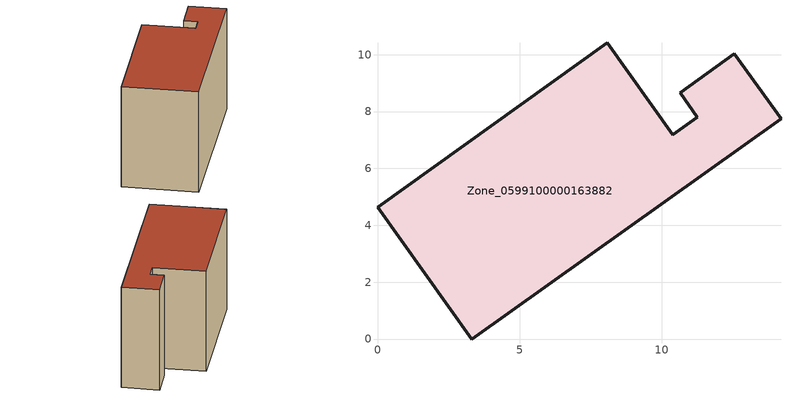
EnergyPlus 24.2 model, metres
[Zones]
Zone_0599100000163882
 floor ground (C_G): 3.31,0 0,4.63 8.09,10.41 10.39,7.19 11.24,7.8 10.64,8.66 12.54,10.03 14.19,7.74 z0
 wall outside (C_F): 14.19,7.74 12.54,10.03 10.64,8.66 11.24,7.8 10.39,7.19 8.09,10.41 0,4.63 3.31,0 14.19,7.74 z0:8.18
 roof outside (C_R): 3.31,0 14.19,7.74 12.54,10.03 10.64,8.66 11.24,7.8 10.39,7.19 8.09,10.41 0,4.63 z8.18
[BUILDING]
Pand.0599100000163882: North Axis=0; Terrain=City; Loads Convergence Tolerance Value=0.04; Temperature Convergence Tolerance Value=0.4; Solar Distribution=FullExterior; Maximum Number of Warmup Days=25; Minimum Number of Warmup Days=1
[Site:Location]
Rotterdam.The.Hague.AP_ZH_NLD Design_Conditions: Latitude=51.96; Longitude=4.45; Time Zone=1; Elevation=-4.5
[SITE:GROUNDTEMPERATURE:BUILDINGSURFACE]
18, 18, 18, 18, 18, 18, 18, 18, 18, 18, 18, 18
[MATERIAL] Thermal Absorptance=0.9; Solar Absorptance=0.7; Visible Absorptance=0.7
Name | Roughness | Thickness | Conductivity | Density | Specific Heat
G.TI.1975-1991 | MediumSmooth | 0.15 | 0.288461 | 540 | 1210
F.TI.1975-1991 | Rough | 0.3 | 0.230769 | 1920 | 840
R.TI.1975-1991 | MediumRough | 0.2 | 0.153846 | 1500 | 1000
[CONSTRUCTION]
C_G: G.TI.1975-1991
C_F: F.TI.1975-1991
C_R: R.TI.1975-1991
[ZONE]
Zone_0599100000163882: Type=1; Multiplier=1; Ceiling Height=Autocalculate; Volume=Autocalculate; Floor Area=autocalculate; Part of Total Floor Area=Yes
[ZONEINFILTRATION:DESIGNFLOWRATE]
Infil_Zone_0599100000163882: Zone or ZoneList or Space or SpaceList=Zone_0599100000163882; Schedule=AlwaysOn; Design Flow Rate Calculation Method=Flow/Area; Flow Rate per Floor Area=0.003; Constant Term Coefficient=1; Temperature Term Coefficient=0; Velocity Term Coefficient=0; Velocity Squared Term Coefficient=0
[HVACTEMPLATE:ZONE:IDEALLOADSAIRSYSTEM]
Zone_0599100000163882: Maximum Heating Supply Air Temperature=50; Minimum Cooling Supply Air Temperature=13; Maximum Heating Supply Air Humidity Ratio=0.0156; Minimum Cooling Supply Air Humidity Ratio=0.0077; Heating Limit=NoLimit; Cooling Limit=NoLimit; Dehumidification Control Type=ConstantSensibleHeatRatio; Cooling Sensible Heat Ratio=0.7; Dehumidification Setpoint=60; Humidification Control Type=None; Humidification Setpoint=30; Outdoor Air Method=None; Outdoor Air Flow Rate per Person=0.00944; Outdoor Air Flow Rate per Zone Floor Area=0; Outdoor Air Flow Rate per Zone=0; Demand Controlled Ventilation Type=None; Outdoor Air Economizer Type=NoEconomizer; Heat Recovery Type=None; Sensible Heat Recovery Effectiveness=0.7; Latent Heat Recovery Effectiveness=0.65
[ZONECONTROL:THERMOSTAT]
ThermostatControl_Zone_0599100000163882: Zone or ZoneList=Zone_0599100000163882; Control Type Schedule=DualSetpointControlType; Control 1=Thermostat_Zone_0599100000163882; Temperature Difference Between Cutout And Setpoint=0
[THERMOSTATSETPOINT:DUALSETPOINT]
Thermostat_Zone_0599100000163882: Heating Setpoint Temperature Schedule=HeatingSetpoint_Zone_0599100000163882; Cooling Setpoint Temperature Schedule=CoolingSetpoint_Zone_0599100000163882
[SCHEDULE:COMPACT]
HeatingSetpoint_Zone_0599100000163882: Through: 12/31, For: AllDays, Until: 24:00, 21
CoolingSetpoint_Zone_0599100000163882: Through: 12/31, For: AllDays, Until: 24:00, 24
DualSetpointControlType: Through: 12/31, For: AllDays, Until: 24:00, 4
AlwaysOn: Through: 12/31, For: AllDays, Until: 24:00, 1
